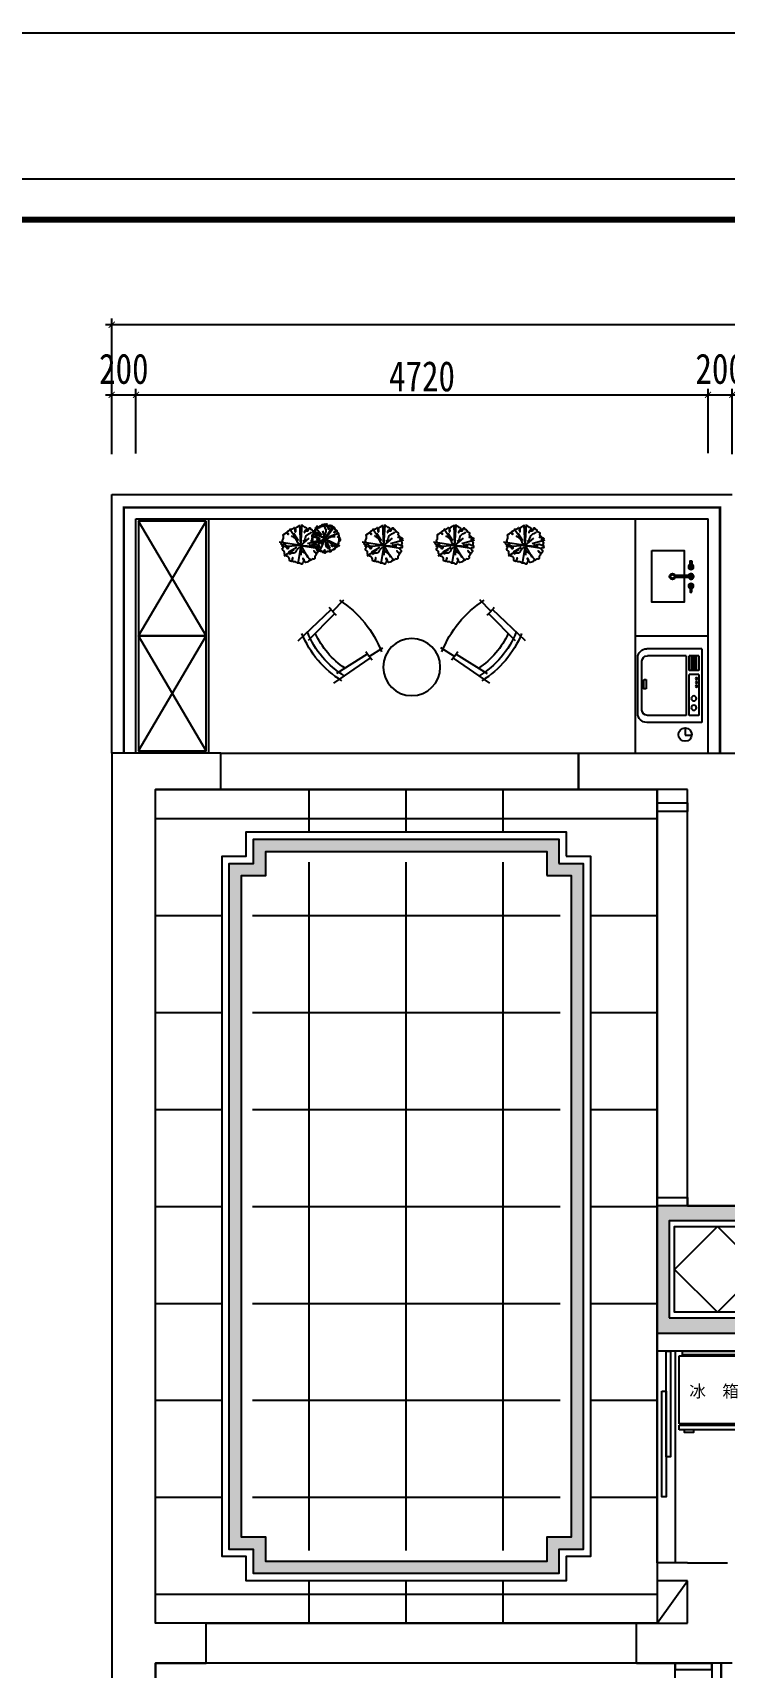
# Model space of a CAD drawing. Header units: millimetres. Extents: x -77055 to 331180, y -861586 to -491011.
# Drawn here: x 98073 to 103779, y -743566 to -730077 of the extents above; entities that cross this region are included whole.
import ezdxf

# ---------------------------------------------------------------- set-up
doc = ezdxf.new("R2010")
doc.units = ezdxf.units.MM
doc.header["$PDMODE"] = 3
doc.linetypes.add('M-HIDDEN', pattern=[1.875, 1.25, -0.625])
for name, color, linetype in [('0-01图框模板说明', 2, 'Continuous'), ('0-02图框细线', 136, 'Continuous'), ('250', 250, 'Continuous'), ('5', 5, 'Continuous'), ('IDS-FIXT', 31, 'Continuous'), ('IEM-18Norm', 30, 'Continuous'), ('IFF-PLANTS', 86, 'Continuous'), ('JP-高位家具', 1, 'Continuous'), ('墙体', 7, 'Continuous')]:
    doc.layers.add(name, color=color, linetype=linetype)
doc.styles.add('DIM', font='simhei.ttf', dxfattribs={"width": 0.8})
doc.styles.get("Standard").update_dxf_attribs({"font": 'simhei.ttf'})
doc.dimstyles.new('1-50', dxfattribs={"dimscale": 50, "dimtxt": 5, "dimasz": 1, "dimexe": 1, "dimexo": 0.1, "dimgap": 0.5, "dimtad": 1, "dimdec": 0, "dimdsep": 46, "dimtxsty": 'DIM', "dimblk": 'ARCHTICK', "dimcen": 4, "dimdle": 1, "dimclrd": 3, "dimclre": 3, "dimclrt": 1, "dimadec": 0, "dimazin": 0, "dimtfac": 1, "dimtdec": 0, "dimtmove": 2, "dimatfit": 3, "dimldrblk": 'DOT', "dimfxl": 15, "dimfxlon": 1, "dimarcsym": 0})
pattern_1 = [(82.5, (105140.16, -739763.034), (-35.73813, 33.47535), [0, -38.608, 0, -43.18, 0, -41.275]), (52.5, (105140.16, -739763.034), (-18.9011, 82.4733), [0, -20.828, 0, -34.798, 0, -13.335]), (12.5, (105118.07, -739785.125), (55.82998, 56.03323), [0, -12.7, 0, -45.72, 0, -59.69]), (2.5, (105118.07, -739785.125), (38.2281, 69.7551), [0, -6.35, 0, -29.972, 0, -34.29])]

# ---------------------------------------------------------------- blocks, each defined once
blk = doc.blocks.new('_ArchTick')
at = {"color": 0, "linetype": 'ByBlock', "const_width": 0.15}
blk.add_lwpolyline([(-0.5, -0.5), (0.5, 0.5)], dxfattribs=at)
blk = doc.blocks.new('*D334')
at = {"layer": '250', "color": 3, "lineweight": -2}
for p, q in [((98675, -733066), (98975, -733066)), ((98725, -733554), (98725, -733016)), ((98925, -733549), (98925, -733016))]:
    blk.add_line(p, q, dxfattribs=at)
at = {"layer": 'Defpoints', "color": 0}
for p in [(98925, -733066), (98725, -733559), (98925, -733554)]:
    blk.add_point(p, dxfattribs=at)
at = {"layer": '250', "color": 3, "lineweight": -2, "xscale": 50, "yscale": 50, "zscale": 50, "rotation": 180}
blk.add_blockref('_ArchTick', (98725, -733066), dxfattribs=at)
at = {"layer": '250', "color": 3, "lineweight": -2, "xscale": 50, "yscale": 50, "zscale": 50}
blk.add_blockref('_ArchTick', (98925, -733066), dxfattribs=at)
at = {"layer": '250', "color": 1, "insert": (98825, -732852), "char_height": 250, "attachment_point": 5, "style": 'DIM'}
blk.add_mtext('200', dxfattribs=at)
blk = doc.blocks.new('_Dot')
at = {"color": 0, "linetype": 'ByBlock', "lineweight": -2}
blk.add_line((-0.5, 0), (-1, 0), dxfattribs=at)
at = {"color": 0, "linetype": 'ByBlock', "const_width": 0.5}
blk.add_lwpolyline([(-0.25, 0, 1), (0.25, 0, 1)], format="xyb", close=True, dxfattribs=at)
blk = doc.blocks.new('*D335')
at = {"layer": '250', "color": 3, "lineweight": -2}
for p, q in [((98875, -733066), (103695, -733066)), ((98925, -733549), (98925, -733016)), ((103645, -733546), (103645, -733016))]:
    blk.add_line(p, q, dxfattribs=at)
at = {"layer": 'Defpoints', "color": 0}
for p in [(103645, -733066), (98925, -733554), (103645, -733551)]:
    blk.add_point(p, dxfattribs=at)
at = {"layer": '250', "color": 3, "lineweight": -2, "xscale": 50, "yscale": 50, "zscale": 50, "rotation": 180}
blk.add_blockref('_ArchTick', (98925, -733066), dxfattribs=at)
at = {"layer": '250', "color": 3, "lineweight": -2, "xscale": 50, "yscale": 50, "zscale": 50}
blk.add_blockref('_ArchTick', (103645, -733066), dxfattribs=at)
at = {"layer": '250', "color": 1, "insert": (101285, -732914), "char_height": 250, "attachment_point": 5, "style": 'DIM'}
blk.add_mtext('4720', dxfattribs=at)
blk = doc.blocks.new('*D336')
at = {"layer": '250', "color": 3, "lineweight": -2}
for p, q in [((103595, -733066), (103895, -733066)), ((103645, -733546), (103645, -733016)), ((103845, -733554), (103845, -733016))]:
    blk.add_line(p, q, dxfattribs=at)
at = {"layer": 'Defpoints', "color": 0}
for p in [(103845, -733066), (103645, -733551), (103845, -733559)]:
    blk.add_point(p, dxfattribs=at)
at = {"layer": '250', "color": 3, "lineweight": -2, "xscale": 50, "yscale": 50, "zscale": 50, "rotation": 180}
blk.add_blockref('_ArchTick', (103645, -733066), dxfattribs=at)
at = {"layer": '250', "color": 3, "lineweight": -2, "xscale": 50, "yscale": 50, "zscale": 50}
blk.add_blockref('_ArchTick', (103845, -733066), dxfattribs=at)
at = {"layer": '250', "color": 1, "insert": (103745, -732852), "char_height": 250, "attachment_point": 5, "style": 'DIM'}
blk.add_mtext('200', dxfattribs=at)
blk = doc.blocks.new('*D361')
at = {"layer": '250', "color": 3, "lineweight": -2}
for p, q in [((98725, -733237), (98725, -732437)), ((112995, -733237), (112995, -732437)), ((113045, -732487), (98675, -732487))]:
    blk.add_line(p, q, dxfattribs=at)
at = {"layer": 'Defpoints', "color": 0}
for p in [(98725, -732487), (98725, -733816), (112995, -733816)]:
    blk.add_point(p, dxfattribs=at)
at = {"layer": '250', "color": 3, "lineweight": -2, "xscale": 50, "yscale": 50, "zscale": 50, "rotation": 180}
blk.add_blockref('_ArchTick', (98725, -732487), dxfattribs=at)
at = {"layer": '250', "color": 3, "lineweight": -2, "xscale": 50, "yscale": 50, "zscale": 50}
blk.add_blockref('_ArchTick', (112995, -732487), dxfattribs=at)
at = {"layer": '250', "color": 1, "insert": (105860, -732336), "char_height": 250, "attachment_point": 5, "style": 'DIM'}
blk.add_mtext('14270', dxfattribs=at)
blk = doc.blocks.new('TREE')
at = {"color": 0, "linetype": 'ByBlock'}
for p, q in [((-28, 553), (-9, 216)), ((0, 0), (-500, -310)), ((0, 0), (-473, -365)), ((0, 0), (-426, 453)), ((1, -2), (-184, 326)), ((-14, 124), (-37, 392)), ((0, 0), (-35, -318)), ((-2, -2), (384, 367)), ((0, 0), (227, 147)), ((0, 0), (381, 26)), ((0, 0), (325, -339)), ((0, 0), (223, -298)), ((-580, -11), (-189, -11)), ((-146, -21), (-393, -29)), ((189, -548), (66, -191))]:
    blk.add_line(p, q, dxfattribs=at)
for points in [[(-533, 172, 0.048549), (-538, 162, 0.190472), (-538, 152, -0.10101), (-534, 136, 0.307962), (-529, 126, 0.265853), (-522, 125, -0.124573), (-499, 128, -0.175417), (-471, 113, -0.55537), (-474, 103, -0.151111), (-493, 103, 0.037801), (-513, 108, 0.126958), (-522, 108, 0.229316), (-545, 84, 0.16988), (-545, 59, -0.10766), (-541, 26, 0.160613), (-535, -45, -0.11842), (-527, -95, -0.101826), (-531, -107, 0.641425), (-505, -139, 0.023709), (-443, -97, -0.264906), (-413, -93, -0.527356), (-410, -108, -0.115062), (-453, -136, 0.153737), (-493, -166, 0.227692), (-497, -195, -0.107046), (-494, -249, 0.304489), (-478, -282, 0.118537), (-445, -292, -0.24455), (-417, -310, -0.401226), (-423, -336, 0.516312), (-423, -369, 0.207858), (-395, -376, -0.205707), (-373, -381, 0.042292), (-366, -398, 0.27872), (-293, -406, 0.371124), (-277, -369, -0.162146), (-276, -332, -0.092503), (-254, -296, -0.92822), (-245, -302, 0.045097), (-264, -338, 0.271844), (-261, -356, -0.045638), (-237, -394, -0.351087), (-245, -437, 0.267635), (-276, -481, 0.456302), (-255, -503, 0.224849), (-239, -495, -0.702819), (-221, -501, 0.36667), (-167, -517, -0.306593), (-116, -526, 0.365707), (-41, -531, 0.229267), (-32, -515, -0.531538), (-16, -505, 0.038694), (27, -520, 0.546027), (39, -510, 0.008428), (32, -472, -1.045168), (37, -471, 0.024954), (85, -536, 0.277631), (132, -553, 0.618575), (136, -539, 0.07332), (112, -501, -0.264636), (108, -484, -0.283668), (151, -475, 0.151544), (216, -478, 0.263252), (240, -456, -0.276965), (266, -432, -0.00619), (307, -424, 0.292035), (342, -392, 0.386467), (334, -377, -0.479561), (328, -327, -0.347201), (364, -322, 0.24097), (407, -324, 0.319278), (424, -297, -0.256097), (439, -262, 0.599235), (437, -247, 0.047891), (392, -236, -0.010419), (332, -226, -1.343777), (334, -221, -0.207946), (408, -227, 0.33552), (447, -221, 0.15502), (468, -176, -0.317336), (499, -144, 0.33213), (532, -107, 0.295355), (520, -83, -0.3785), (502, -32, 0.22719), (500, 14, 0.002774), (486, 38, -0.340727), (489, 58, 0.192143), (500, 81, 0.191783), (474, 155, 0.399061), (419, 160, -0.281864), (340, 151, -0.778653), (341, 160, 0.05714), (390, 169, 0.298226), (428, 213, -0.213147), (451, 252, 0.598277), (448, 281, 0.136008), (413, 299, -0.239617), (383, 322, 0.225446), (329, 367, -0.274678), (282, 414, 0.625959), (207, 429, -0.077436), (161, 385, -1.722769), (161, 389, 0.182225), (191, 427, -0.220662), (213, 451, 0.440558), (221, 473, 0.255848), (180, 500, 0.203833), (140, 487, -0.381368), (42, 488, 0.289099), (-77, 508, 0.098536), (-107, 488, -0.37499), (-148, 485, 0.295657), (-212, 490, 0.325049), (-226, 463, -0.444778), (-241, 442, -0.072527), (-280, 445, 0.724317), (-286, 435, 0.036145), (-225, 376, 0.245611), (-185, 367, -0.314344), (-138, 351, -0.471362), (-150, 307, -0.328571), (-187, 315, 0.165469), (-233, 341, -0.289587), (-308, 411, 0.485494), (-358, 433, 0.37279), (-379, 377, -0.569082), (-398, 355, 0.406999), (-425, 335, -0.196889), (-455, 288, -0.049165), (-529, 245, 0.519447), (-535, 215, -0.377457), (-533, 172, 3.957934)], [(-390, 62, -0.036231), (-288, 26, 0.185457), (-162, 20, -0.211068), (-43, 9, 0.149215), (0, 0, -8.760448)], [(15, 56, -0.10196), (60, 209, 0.275224), (55, 302, -0.168848), (27, 414, -2.224984)], [(487, -11, 0.172133), (370, 10, -0.196086), (205, 48, 0.316741), (120, 48, -11.613477)], [(-159, -464, 0.391732), (-139, -392, -0.180788), (-149, -315, -0.13994), (-84, -199, 0.260432), (-59, -111, -0.869243)], [(295, -451, 0.133517), (268, -402, 0.059364), (224, -366, -0.223064), (177, -290, 0.236418), (120, -204, -0.461399)]]:
    blk.add_lwpolyline(points, format="xyb", dxfattribs=at)
blk = doc.blocks.new('A$C3FA61304')
at = {"color": 251}
for p, q in [((444, 611), (88, 611)), ((444, 64), (444, 611)), ((471, 611), (471, 236)), ((559, 611), (471, 611)), ((559, 236), (559, 611)), ((38, 561), (38, 113)), ((55, 363, -1341), (55, 287, -1341)), ((76, 368, -1341), (60, 368, -1341)), ((76, 282, -1341), (76, 368, -1341)), ((60, 282, -1341), (76, 282, -1341)), ((559, 236), (471, 236)), ((471, 200), (471, 64)), ((559, 200), (471, 200)), ((505, 190, -1341), (489, 190, -1341)), ((489, 73, -1341), (489, 190, -1341)), ((505, 73, -1341), (505, 190, -1341)), ((521, 73, -1341), (521, 190, -1341)), ((536, 190, -1341), (521, 190, -1341)), ((536, 73, -1341), (536, 190, -1341)), ((559, 64), (559, 200)), ((444, 64), (88, 64)), ((559, 64), (471, 64)), ((505, 73, -1341), (489, 73, -1341)), ((536, 73, -1341), (521, 73, -1341))]:
    blk.add_line(p, q, dxfattribs=at)
for centre, radius in [((514, 540, -1341), 23.1), ((514, 455, -1341), 23.1), ((538, 342, -1341), 8.22), ((538, 307, -1341), 8.22), ((538, 273, -1341), 8.22)]:
    blk.add_circle(centre, radius, dxfattribs=at)
for centre, radius, start, end in [((88, 561), 49.5, 90, 180), ((60, 363, -1341), 4.95, 90, 180), ((60, 287, -1341), 4.95, 180, 270), ((88, 113), 49.5, 180, 270)]:
    blk.add_arc(centre, radius, start, end, dxfattribs=at)
at = {"layer": 'IDS-FIXT', "ltscale": 3}
for p, q in [((587, 674), (82, 674)), ((587, 0), (587, 674)), ((0, 592), (0, 82)), ((587, 0), (82, 0))]:
    blk.add_line(p, q, dxfattribs=at)
for centre, start, end in [((82, 592), 90, 180), ((82, 82), 180, 270)]:
    blk.add_arc(centre, 82.5, start, end, dxfattribs=at)
blk = doc.blocks.new('941RFD')
at = {"color": 2}
for p, q in [((40964, 8550), (40841, 8550)), ((40964, 8532), (40841, 8532))]:
    blk.add_line(p, q, dxfattribs=at)
for points in [[(40643, 8754), (40909, 8754), (40909, 8328), (40643, 8328)], [(40971, 8671), (40971, 8613), (40959, 8613), (40959, 8671)], [(40971, 8411), (40971, 8469), (40959, 8469), (40959, 8411)]]:
    blk.add_lwpolyline(points, close=True, dxfattribs=at)
for radius in [24, 16]:
    blk.add_circle((40812, 8541), radius, dxfattribs=at)
for centre, radius, start, end in [((40965, 8621), 22, 105.2764, 74.7237), ((40841, 8541), 8.57, 90, 270), ((40965, 8541), 22, 202.9179, 157.0821), ((40964, 8541), 8.57, 270, 90), ((40965, 8461), 22, 285.2764, 254.7237)]:
    blk.add_arc(centre, radius, start, end, dxfattribs=at)
blk = doc.blocks.new('gf')
at = {"color": 2}
for p, q in [((97403, -12710), (97767, -12961)), ((98964, -12710), (98600, -12961)), ((97737, -13001), (97429, -12806)), ((98629, -13001), (98938, -12806)), ((97755, -12976), (97894, -13063)), ((98612, -12976), (98473, -13063)), ((97044, -13135), (97374, -13447)), ((97409, -13406), (97146, -13138)), ((98957, -13406), (99220, -13138)), ((99323, -13135), (98993, -13447)), ((97389, -13429), (97501, -13545)), ((98978, -13429), (98865, -13545))]:
    blk.add_line(p, q, dxfattribs=at)
blk.add_circle((98183, -12871), 286, dxfattribs=at)
for centre, radius, start, end in [((97992, -13570), 979, 121.3946, 158.2037), ((98375, -13570), 979, 21.7963, 58.6054), ((97972, -13551), 897, 120.805, 158.5297), ((98288, -13377), 666, 139.0444, 148.0705), ((98079, -13377), 666, 31.9295, 40.9556), ((98395, -13551), 897, 21.4703, 59.195), ((96878, -12636), 1075, 302.7424, 338.895), ((99489, -12636), 1075, 201.105, 237.2576), ((97891, -13867), 666, 133.9798, 143.3347), ((98475, -13867), 666, 36.6653, 46.0202)]:
    blk.add_arc(centre, radius, start, end, dxfattribs=at)
at = {"color": 1}
for centre, start, end in [((97972, -13551), 123.4784, 155.6579), ((98395, -13551), 24.3421, 56.5216)]:
    blk.add_arc(centre, 829, start, end, dxfattribs=at)
blk = doc.blocks.new('A$C277C16EF')
at = {"layer": '0-01图框模板说明', "color": 2, "const_width": 49}
blk.add_lwpolyline([(-338, 19745), (-338, 338), (-28062, 338), (-28062, 19745)], close=True, dxfattribs=at)
at = {"layer": '0-02图框细线'}
blk.add_lwpolyline([(0, 20083), (0, 0), (-28400, 0), (-28400, 20083)], close=True, dxfattribs=at)
blk = doc.blocks.new('A$C03B97D01')
at = {"color": 2}
for p, q in [((0, 629), (550, 629)), ((0, 67), (0, 629)), ((25, 667), (922, 667)), ((25, 667), (25, 637)), ((922, 637), (25, 637)), ((91, 637), (91, 629)), ((453, 637), (453, 629)), ((550, 67), (550, 629)), ((950, 629), (550, 629)), ((922, 637), (922, 667)), ((950, 67), (950, 629)), ((550, 67), (0, 67)), ((0, 17), (0, 57)), ((0, 57), (550, 57)), ((550, 17), (0, 17)), ((950, 67), (400, 67)), ((400, 57), (950, 57)), ((950, 17), (400, 17)), ((527, 17), (527, 57)), ((581, 17), (581, 57)), ((950, 17), (950, 57))]:
    blk.add_line(p, q, dxfattribs=at)
for points in [[(121, 17), (42, 17), (42, 0), (121, 0)], [(692, 17), (613, 17), (613, 0), (692, 0)]]:
    blk.add_lwpolyline(points, close=True, dxfattribs=at)
at = {"layer": '墙体', "insert": (85, 276), "char_height": 100, "width": 628.58, "attachment_point": 7}
blk.add_mtext('{\\fSimSun|b0|i0|c134|p2;\\C1;冰  箱}', dxfattribs=at)

msp = doc.modelspace()

# ---------------------------------------------------------------- hatches: boundary and pattern name
at = {"layer": '250'}
h = msp.add_hatch(dxfattribs=at)
h.set_pattern_fill('AR-SAND', color=251, angle=45, style=0, double=1)
h.set_pattern_definition(pattern_1)
h.paths.add_polyline_path([(102315.2, -737033), (102515.2, -737033), (102515.2, -742493), (102315.2, -742493), (102315.2, -742693), (99995.2, -742693), (99995.2, -742493), (99795.2, -742493), (99795.2, -737033), (99995.2, -737033), (99995.2, -736833), (102315.2, -736833)], flags=16)
h.paths.add_polyline_path([(102415.2, -736933), (102615.2, -736933), (102615.2, -742593), (102415.2, -742593), (102415.2, -742793), (99895.2, -742793), (99895.2, -742593), (99695.2, -742593), (99695.2, -736933), (99895.2, -736933), (99895.2, -736733), (102415.2, -736733)])
h = msp.add_hatch(dxfattribs=at)
h.set_pattern_fill('AR-SAND', color=251, angle=45, style=0, double=1)
h.set_pattern_definition(pattern_1)
h.paths.add_polyline_path([(103323.2, -740683), (110487.2, -740683), (110487.2, -739883), (103323.2, -739883)], flags=16)
h.paths.add_polyline_path([(103225.2, -740808), (110585.2, -740808), (110585.2, -739758), (103225.2, -739758)])

# ---------------------------------------------------------------- linework, layer by layer
at = {"layer": '250', "color": 2}
for p, q in [((98725.2, -736023), (98725.2, -733888)), ((98725.2, -733888), (103845.2, -733888)), ((98925.2, -736023), (98925.2, -734088)), ((98925.2, -734088), (103645.2, -734088)), ((99525.2, -736023), (99525.2, -734088)), ((103645.2, -736023), (103645.2, -734088))]:
    msp.add_line(p, q, dxfattribs=at)
at = {"layer": '250', "color": 1}
for p, q in [((103045.2, -736023), (103045.2, -734088)), ((103045.2, -735055.5), (103645.2, -735055.5))]:
    msp.add_line(p, q, dxfattribs=at)
at = {"layer": '250', "color": 7}
for p, q in [((103456, -735814.8), (103456, -735874.8)), ((103456, -735874.8), (103510.8, -735874.8)), ((98925.2, -736023), (98725.2, -736023)), ((98725.2, -736023), (98725.2, -743743)), ((99625.2, -736023), (98925.2, -736023)), ((99625.2, -736323), (99625.2, -736023)), ((102575.2, -736323), (102575.2, -736023)), ((102575.2, -736023), (103645.2, -736023)), ((103645.2, -736023), (104690.2, -736023)), ((99085.2, -743203), (99085.2, -736323)), ((99625.2, -736323), (99085.2, -736323)), ((103475.2, -736323), (102575.2, -736323)), ((103225.2, -740808), (103225.2, -736323)), ((103475.2, -736323), (103225.2, -736323)), ((103475.2, -739758), (103475.2, -736323)), ((103475.2, -739758), (103895.2, -739758)), ((103225.2, -740958), (103225.2, -740808)), ((103225.2, -740808), (105875.2, -740808)), ((103955.2, -740958), (103225.2, -740958)), ((103475.2, -742703), (103805.2, -742703)), ((103475.2, -742853), (103225.2, -742853)), ((103475.2, -743203), (103475.2, -742853)), ((99505.2, -743203), (99085.2, -743203)), ((99505.2, -743533), (99505.2, -743203)), ((99505.2, -743203), (103055.2, -743203)), ((103055.2, -743203), (103475.2, -743203)), ((103055.2, -743533), (103055.2, -743203)), ((99085.2, -743743), (99085.2, -743533)), ((99085.2, -743533), (99505.2, -743533)), ((103055.2, -743533), (99505.2, -743533)), ((103055.2, -743533), (103675.2, -743533)), ((103845.2, -743533), (103675.2, -743533))]:
    msp.add_line(p, q, dxfattribs=at)
at = {"layer": '250', "color": 251}
for p, q in [((100355.2, -736673), (100355.2, -736323)), ((101155.2, -736673), (101155.2, -736323)), ((101955.2, -736673), (101955.2, -736323)), ((99085.2, -736563), (103225.2, -736563)), ((100355.2, -742603), (100355.2, -736923)), ((101155.2, -742603), (101155.2, -736923)), ((101955.2, -742603), (101955.2, -736923)), ((99085.2, -737363), (99635.2, -737363)), ((99885.2, -737363), (102425.2, -737363)), ((102675.2, -737363), (103225.2, -737363)), ((99085.2, -738163), (99635.2, -738163)), ((99885.2, -738163), (102425.2, -738163)), ((102675.2, -738163), (103225.2, -738163)), ((99085.2, -738963), (99635.2, -738963)), ((99885.2, -738963), (102425.2, -738963)), ((102675.2, -738963), (103225.2, -738963)), ((99085.2, -739763), (99635.2, -739763)), ((99885.2, -739763), (102425.2, -739763)), ((102675.2, -739763), (103225.2, -739763)), ((103369.6, -740283), (103723.2, -739929.5)), ((103723.2, -740636.6), (104430.3, -739929.5)), ((104430.3, -740636.6), (103723.2, -739929.5)), ((103723.2, -740636.6), (103369.6, -740283)), ((99085.2, -740563), (99635.2, -740563)), ((99885.2, -740563), (102425.2, -740563)), ((102675.2, -740563), (103225.2, -740563)), ((99085.2, -741363), (99635.2, -741363)), ((99885.2, -741363), (102425.2, -741363)), ((102675.2, -741363), (103225.2, -741363)), ((99085.2, -742163), (99635.2, -742163)), ((99885.2, -742163), (102425.2, -742163)), ((102675.2, -742163), (103225.2, -742163)), ((99085.2, -742963), (103225.2, -742963)), ((100355.2, -743203), (100355.2, -742853)), ((101155.2, -743203), (101155.2, -742853)), ((101955.2, -743203), (101955.2, -742853))]:
    msp.add_line(p, q, dxfattribs=at)
at = {"layer": '250', "color": 8}
for p, q in [((103225.2, -742703), (103225.2, -740958)), ((103375.2, -740958), (103375.2, -742703)), ((103225.2, -743203), (103475.2, -742853)), ((103675.2, -743533), (103675.2, -745183))]:
    msp.add_line(p, q, dxfattribs=at)
at = {"layer": '250', "color": 7}
for points in [[(33168, -730077.3), (214117.8, -730077.3), (214117.8, -798543.8), (33168, -798543.8)], [(99085.2, -744763), (103375.2, -744763), (103375.2, -743533), (99085.2, -743533)], [(103375.2, -743583), (103675.2, -743583), (103675.2, -743533), (103375.2, -743533)]]:
    msp.add_lwpolyline(points, close=True, dxfattribs=at)
at = {"layer": '250', "color": 1, "const_width": 20}
for points in [[(98825.2, -736023), (98825.2, -733994.5), (103744, -733994.5), (103744, -736023)], [(100720.2, -745268), (103753.4, -745268), (103753.4, -743533)]]:
    msp.add_lwpolyline(points, dxfattribs=at)
at = {"layer": '250', "color": 1}
msp.add_lwpolyline([(99505.2, -734108), (98945.2, -734108), (98945.2, -736003), (99505.2, -736003)], close=True, dxfattribs=at)
at = {"layer": '250', "color": 8}
for points in [[(98945.2, -736003), (99505.2, -735055.5), (98945.2, -735055.5), (99505.2, -734108)], [(99505.2, -736003), (98945.2, -735055.5), (99505.2, -735055.5), (98945.2, -734108)], [(103225.2, -742853), (103225.2, -743203)]]:
    msp.add_lwpolyline(points, dxfattribs=at)
at = {"layer": '250', "color": 251}
for points in [[(102575.2, -736023), (102575.2, -736323), (99625.2, -736323), (99625.2, -736023)], [(102475.2, -736873), (102675.2, -736873), (102675.2, -742653), (102475.2, -742653), (102475.2, -742853), (99835.2, -742853), (99835.2, -742653), (99635.2, -742653), (99635.2, -736873), (99835.2, -736873), (99835.2, -736673), (102475.2, -736673)], [(102415.2, -736933), (102615.2, -736933), (102615.2, -742593), (102415.2, -742593), (102415.2, -742793), (99895.2, -742793), (99895.2, -742593), (99695.2, -742593), (99695.2, -736933), (99895.2, -736933), (99895.2, -736733), (102415.2, -736733)], [(102315.2, -737033), (102515.2, -737033), (102515.2, -742493), (102315.2, -742493), (102315.2, -742693), (99995.2, -742693), (99995.2, -742493), (99795.2, -742493), (99795.2, -737033), (99995.2, -737033), (99995.2, -736833), (102315.2, -736833)], [(103323.2, -740683), (110487.2, -740683), (110487.2, -739883), (103323.2, -739883)]]:
    msp.add_lwpolyline(points, close=True, dxfattribs=at)
at = {"layer": '250', "color": 2}
for points in [[(103225.2, -743203), (99085.2, -743203), (99085.2, -736323), (103225.2, -736323)], [(103475.2, -736503), (103225.2, -736503), (103225.2, -736433), (103475.2, -736433)], [(103475.2, -739758), (103225.2, -739758), (103225.2, -739688), (103475.2, -739688)], [(103225.2, -740808), (110585.2, -740808), (110585.2, -739758), (103225.2, -739758)], [(103300.2, -740958), (103335.2, -740958), (103335.2, -741830.5), (103300.2, -741830.5)], [(103265.2, -741288.2), (103300.2, -741288.2), (103300.2, -742160.7), (103265.2, -742160.7)]]:
    msp.add_lwpolyline(points, close=True, dxfattribs=at)
at = {"layer": '250', "color": 251}
msp.add_lwpolyline([(103723.2, -739929.5), (110440.7, -739929.5), (110440.7, -740636.6), (103369.6, -740636.6), (103369.6, -739929.5), (103723.2, -739929.5)], dxfattribs=at)
at = {"layer": '250', "color": 7}
msp.add_lwpolyline([(103475.2, -742703), (103225.2, -742703), (103225.2, -742853)], dxfattribs=at)
msp.add_circle((103456, -735869.8), 55, dxfattribs=at)
at = {"layer": 'IEM-18Norm', "linetype": 'M-HIDDEN', "ltscale": 0.2}
msp.add_circle((100491.4, -734252.7), 108.3, dxfattribs=at)

# ---------------------------------------------------------------- block references
at = {"color": 0}
msp.add_blockref('941RFD', (62539.5, -743105.5), dxfattribs=at)
at = {"layer": '250', "color": 7}
for name, p in [('A$C277C16EF', (120424.6, -751365.5)), ('A$C03B97D01', (103405.7, -741624.8))]:
    msp.add_blockref(name, p, dxfattribs=at)
at = {"layer": '5', "xscale": -0.8999999999941792, "yscale": 0.9000000000014552, "zscale": 0.9, "rotation": 180}
msp.add_blockref('A$C3FA61304', (103065.2, -735161.7), dxfattribs=at)
at = {"layer": 'IFF-PLANTS'}
for p, xscale, yscale, zscale, rotation in [((100284.6, -734309.5), -0.2900516158508789, 0.2900516158479149, 0.2900516158536585, 124.2149886186167), ((100485.8, -734254.4), 0.2175387118789918, 0.2175387118986691, 0.2175387118902439, 201.1796316261226), ((100969.7, -734309.5), -0.2900516158508789, 0.2900516158479149, 0.2900516158536585, 124.2149886186167), ((101556.9, -734309.5), -0.2900516158508789, 0.2900516158479149, 0.2900516158536585, 124.2149886186167), ((102136.5, -734309.5), -0.2900516158508789, 0.2900516158479149, 0.2900516158536585, 124.2149886186167)]:
    msp.add_blockref('TREE', p, dxfattribs=dict(at, xscale=xscale, yscale=yscale, zscale=zscale, rotation=rotation))
at = {"layer": 'JP-高位家具', "color": 7, "xscale": -0.823283999983687, "yscale": 0.8232840000055148, "zscale": 0.8232839999999999, "rotation": 180}
msp.add_blockref('gf', (20367.9, -745908.7), dxfattribs=at)

# ---------------------------------------------------------------- dimensions: what is measured, and where the dimension line sits
at = {"layer": '250', "color": 7}
dim = msp.add_linear_dim(base=(98725.2, -732487.2), p1=(112995.2, -733815.6), p2=(98725.2, -733815.6), dimstyle='1-50', dxfattribs=at)
dim.commit()
dim.dimension.update_dxf_attribs({"geometry": '*D361', "text_midpoint": (105860.2, -732335.8)})
for base, p1, p2, picture, middle in [((98925.2, -733065.6), (98725.2, -733559.1), (98925.2, -733554.1), '*D334', (98825.2, -732851.7)), ((103845.2, -733065.6), (103645.2, -733550.7), (103845.2, -733559.1), '*D336', (103745.2, -732851.7)), ((103645.2, -733065.6), (98925.2, -733554.1), (103645.2, -733550.7), '*D335', (101285.2, -732914.2))]:
    dim = msp.add_linear_dim(base=base, p1=p1, p2=p2, angle=180, dimstyle='1-50', dxfattribs=at)
    dim.commit()
    dim.dimension.update_dxf_attribs({"geometry": picture, "text_midpoint": middle})

doc.saveas('drawing.dxf')
